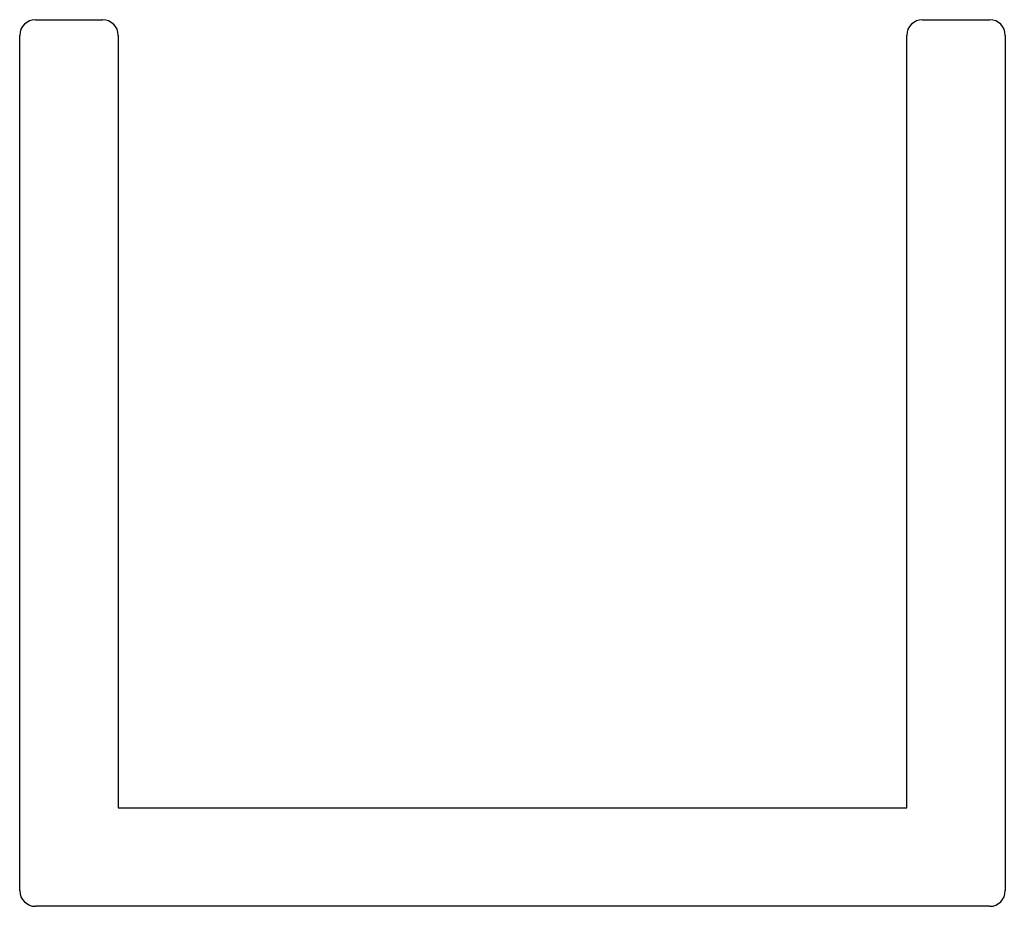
# Model space of a CAD drawing. Extents: x -7.9 to 7.9, y 8.3 to 22.5.
import ezdxf

# ---------------------------------------------------------------- set-up
doc = ezdxf.new("R2010")
doc.units = 0
doc.layers.get('0').update_dxf_attribs({"linetype": 'CONTINUOUS'})

msp = doc.modelspace()

# ---------------------------------------------------------------- linework, layer by layer
for p, q in [((-7.675, 22.55), (-6.596, 22.55)), ((6.612, 22.55), (7.692, 22.55)), ((-7.929, 8.516), (-7.929, 22.296)), ((-6.342, 22.296), (-6.342, 9.85)), ((6.358, 9.85), (6.358, 22.296)), ((7.946, 22.296), (7.946, 8.516)), ((-6.342, 9.85), (6.358, 9.85)), ((7.692, 8.262), (-7.675, 8.262))]:
    msp.add_line(p, q)
for centre, start, end in [((-7.675, 22.296), 90, 180), ((-6.596, 22.296), 360, 90), ((6.612, 22.296), 90, 180), ((7.692, 22.296), 360, 90), ((-7.675, 8.516), 180, 270), ((7.692, 8.516), 270, 0)]:
    msp.add_arc(centre, 0.254, start, end)

doc.saveas('drawing.dxf')
